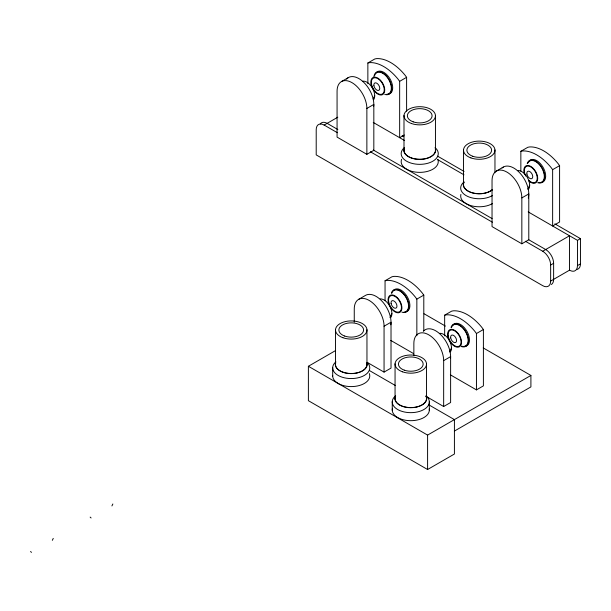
<?xml version="1.0" encoding="UTF-8"?>
<svg xmlns="http://www.w3.org/2000/svg" width="611" height="611" viewBox="0 0 611 611"><rect width="100%" height="100%" fill="white"/><g stroke="black" fill="none" stroke-linecap="round" stroke-linejoin="round"><path stroke-width="0.92" d="M52.325 540.338L53.249 538.406M111.928 505.923L112.859 503.991M373.153 98.944L374.719 95.767M389.955 317.514L391.911 313.55M527.728 189.204L529.684 185.24M449.559 351.928L451.514 347.957M367.86 83.646L367.86 62.986L374.818 58.969L376.475 58.633A41.197 23.783 60 0 1 404.94 75.061L406.605 77.322L406.605 111.133M341.434 81.591L348.385 77.574M404.291 135.016L399.655 137.689L399.655 81.339L406.605 77.322M554.857 223.863L580.45 238.634L580.45 263.868L577.471 265.594A11.242 6.492 60 0 1 569.521 270.177L550.648 281.075A11.242 6.492 60 0 1 542.698 285.665L316.208 154.896L316.208 129.662A11.242 6.492 60 0 1 324.151 125.072L337.822 117.182M366.867 108.445L373.825 104.428L373.825 150.314L366.867 154.323L337.066 137.116L337.066 91.238A21.072 12.167 60 0 1 351.967 82.63A21.072 12.167 60 0 1 366.867 108.445L366.867 154.323M520.847 151.307L527.797 147.297L529.462 146.953A41.197 23.783 60 0 1 557.927 163.389L559.592 165.65L559.592 221.999L552.634 226.017L552.634 169.659L550.969 167.399A41.197 23.783 60 0 0 522.512 150.97L520.847 151.307L520.847 171.034M496.399 171.057L503.357 167.047M552.634 169.659L559.592 165.65M521.84 197.911L528.79 193.901L528.79 239.779L521.84 243.797L492.038 226.589L492.038 180.703A21.072 12.167 60 0 1 506.939 172.103A21.072 12.167 60 0 1 521.84 197.911L521.84 243.797M385.052 300.49L385.052 280.77L392.01 276.752L393.667 276.409A41.197 23.783 60 0 1 422.132 292.845L423.797 295.105L423.797 330.795M358.626 299.367L365.577 295.357A21.072 12.167 60 0 1 382.883 302.178A21.072 12.167 60 0 1 390.834 324.8M416.847 335.752L416.847 299.123L423.797 295.105M428.93 404.894L454.416 419.612L454.416 454.019L427.593 469.508L308.387 400.686L308.387 366.272L335.21 350.783M384.059 372.107L384.059 326.221L391.017 322.211L391.017 368.089L384.059 372.107L367.15 362.338M525.384 241.253L542.698 251.251L569.521 235.77L569.521 270.177M444.655 335.844L444.655 315.177L451.613 311.167L453.278 310.823A41.197 23.783 60 0 1 481.735 327.259L483.4 329.52L483.4 385.869L476.45 389.887L450.36 374.826M528.179 211.895L577.471 240.352L580.45 238.634M550.648 281.075L550.648 265.014L553.627 263.295A11.242 6.492 60 0 0 545.684 249.532L528.362 239.535M476.45 389.887L476.45 333.53L483.4 329.52M443.662 406.521L443.662 360.635L450.62 356.618L450.62 402.504L443.662 406.521L425.943 396.287M308.387 366.272L427.593 435.093L530.906 375.444L530.906 386.916L454.416 431.076M367.86 62.986L369.525 62.643A41.197 23.783 60 0 1 397.99 79.079L399.655 81.339M385.052 280.77L386.717 280.426A41.197 23.783 60 0 1 415.182 296.862L416.847 299.123M444.655 315.177L446.32 314.841A41.197 23.783 60 0 1 474.785 331.269L476.45 333.53M402.145 135.688L403.795 136.643M437.636 156.179L464.055 171.431M373.245 122.444L404.581 140.538M437.568 159.586L463.963 174.822M337.852 129.547L327.137 123.353A11.242 6.492 60 0 0 320.248 123.972M373.321 150.016L492.076 218.585M324.151 125.072L337.348 132.694M370.335 151.742L492.397 222.205M424.034 313.741L445.411 326.083M483.225 347.919L530.906 375.444M390.757 340.419L413.586 353.593M369.739 370.717L395.225 385.434M90.153 517.097L91.085 517.96M30.55 551.512L31.482 552.367M577.471 240.352L577.471 265.594M553.627 263.295L553.627 279.357A11.242 6.492 60 0 1 551.298 284.497M494.963 149.909L494.963 172.798M463.505 149.909L463.505 184.889M435.452 115.494L435.452 150.482M429.327 401.61L429.327 410.309M427.593 435.093L427.593 469.508M426.516 363.805L426.516 398.792M413.861 355.602L413.861 343.428A21.072 12.167 60 0 1 428.762 334.828A21.072 12.167 60 0 1 443.662 360.635M403.993 115.494L403.993 150.482M395.057 363.805L395.057 398.792M392.254 401.61L392.254 410.309M366.959 329.719L366.959 364.698M354.258 322.127L354.258 309.021A21.072 12.167 60 0 1 369.159 300.413A21.072 12.167 60 0 1 384.059 326.221M335.5 329.719L335.5 364.698M332.69 367.517L332.69 376.223M423.324 331.307A21.072 12.167 60 0 1 440.783 334.759A21.072 12.167 60 0 1 450.536 358.367M439.744 333.316A11.097 6.408 60 0 1 449.215 340.228A11.097 6.408 60 0 1 450.46 351.883M452.995 324.953A12.648 7.301 60 0 1 467.117 331.613A12.648 7.301 60 0 1 464.711 346.368M451.025 327.404A12.648 7.301 60 0 1 466.124 332.185A12.648 7.301 60 0 1 461.534 346.605M451.361 327.725A12.144 7.011 60 0 1 465.865 332.315A12.144 7.011 60 0 1 461.45 346.162M380.141 298.901A11.097 6.408 60 0 1 389.612 305.813A11.097 6.408 60 0 1 390.857 317.468M393.385 290.538A12.648 7.301 60 0 1 407.247 296.717A12.648 7.301 60 0 1 405.78 311.893M391.414 292.997A12.648 7.301 60 0 1 406.521 297.771A12.648 7.301 60 0 1 401.931 312.198M391.758 293.318A12.144 7.011 60 0 1 405.444 296.534A12.144 7.011 60 0 1 403.955 312.068M429.258 408.965A18.551 10.708 0 0 1 410.21 420.681A18.551 10.708 0 0 1 392.468 408.301M426.134 395.928A18.551 10.708 0 0 1 423.056 409.981A18.551 10.708 0 0 1 398.525 409.981A18.551 10.708 0 0 1 395.447 395.928M426.15 396.524A15.733 9.089 0 0 1 410.294 407.583A15.733 9.089 0 0 1 395.676 395.966M426.096 395.936A15.939 9.203 0 0 1 410.791 407.705A15.939 9.203 0 0 1 395.477 395.936M369.327 373.55A18.551 10.708 0 0 1 352.975 386.549A18.551 10.708 0 0 1 332.69 375.551M367.188 362.407A18.551 10.708 0 0 1 362.896 376.177A18.551 10.708 0 0 1 338.67 375.734A18.551 10.708 0 0 1 335.89 361.834M366.89 363.56A15.733 9.089 0 0 1 350.729 373.497A15.733 9.089 0 0 1 335.683 362.995M366.974 362.972A15.939 9.203 0 0 1 350.729 373.611A15.939 9.203 0 0 1 335.668 362.407M580.45 263.868A11.242 6.492 60 0 1 576.478 269.52M542.698 251.251A11.242 6.492 60 0 1 550.648 265.014M346.529 79.117A21.072 12.167 60 0 1 363.988 82.561A21.072 12.167 60 0 1 373.741 106.177M362.949 81.126A11.097 6.408 60 0 1 372.42 88.03A11.097 6.408 60 0 1 373.665 99.692M528.462 162.274A12.648 7.301 60 0 1 542.751 166.788A12.648 7.301 60 0 1 540.903 182.498M527.209 163.542A12.648 7.301 60 0 1 542.316 168.315A12.648 7.301 60 0 1 537.718 182.735M527.805 163.19A12.144 7.011 60 0 1 542.049 168.445A12.144 7.011 60 0 1 538.36 182.483M524.643 174.586A9.807 5.667 60 0 1 529.248 165.703A9.807 5.667 60 0 1 537.711 178.718A9.807 5.667 60 0 1 528.721 180.856M525.666 176.021A9.15 5.285 60 0 1 528.63 166.108A9.15 5.285 60 0 1 537.245 177.992A9.15 5.285 60 0 1 528.859 180.421M376.193 72.755A12.648 7.301 60 0 1 390.055 78.934A12.648 7.301 60 0 1 388.588 94.109M373.894 76.787A12.648 7.301 60 0 1 382.853 72.938A12.648 7.301 60 0 1 391.651 87.243A12.648 7.301 60 0 1 384.739 94.415M374.566 75.535A12.144 7.011 60 0 1 388.252 78.758A12.144 7.011 60 0 1 386.763 94.285M437.82 159.326A18.551 10.708 0 0 1 419.719 172.371A18.551 10.708 0 0 1 401.618 159.326M435.063 147.618A18.551 10.708 0 0 1 431.985 161.671A18.551 10.708 0 0 1 407.453 161.671A18.551 10.708 0 0 1 404.383 147.618M435.391 149.336A15.733 9.089 0 0 1 419.23 159.272A15.733 9.089 0 0 1 404.177 148.771M435.276 148.183A15.939 9.203 0 0 1 419.719 159.395A15.939 9.203 0 0 1 404.161 148.183M492.351 203.646A18.551 10.708 0 0 1 470.814 205.617A18.551 10.708 0 0 1 460.915 194.405M492.351 195.619A18.551 10.708 0 0 1 467.415 196.299A18.551 10.708 0 0 1 463.894 182.025A15.939 9.203 0 0 0 472.448 192.931A15.939 9.203 0 0 0 492.42 189.777M492.252 189.716A15.733 9.089 0 0 1 472.532 192.824A15.733 9.089 0 0 1 464.123 182.07M502.074 167.994A21.072 12.167 60 0 1 520.48 173.669A21.072 12.167 60 0 1 528.286 198.056M517.914 170.591A11.097 6.408 60 0 1 527.385 177.503A11.097 6.408 60 0 1 528.637 189.158M447.825 336.126A9.807 5.667 60 0 0 459.304 346.865A9.807 5.667 60 0 0 456.654 331.804A9.807 5.667 60 0 0 447.825 336.126M448.283 336.271A9.15 5.285 60 0 0 458.983 346.284A9.15 5.285 60 0 0 456.509 332.239A9.15 5.285 60 0 0 448.283 336.271M450.704 337.929A4.193 2.421 60 0 0 455.615 342.519A4.193 2.421 60 0 0 454.477 336.081A4.193 2.421 60 0 0 450.704 337.929M388.222 301.719A9.807 5.667 60 0 0 399.693 312.458A9.807 5.667 60 0 0 397.043 297.397A9.807 5.667 60 0 0 388.222 301.719M388.68 301.857A9.15 5.285 60 0 0 399.38 311.877A9.15 5.285 60 0 0 396.906 297.832A9.15 5.285 60 0 0 388.68 301.857M391.101 303.514A4.193 2.421 60 0 0 396.012 308.104A4.193 2.421 60 0 0 394.874 301.666A4.193 2.421 60 0 0 391.101 303.514M402.496 371.816A15.733 9.089 0 0 0 426.516 364.377A15.733 9.089 0 0 0 403.352 356.083A15.733 9.089 0 0 0 402.496 371.816M404.276 370.159A12.365 7.141 0 0 0 423.148 364.316A12.365 7.141 0 0 0 404.948 357.802A12.365 7.141 0 0 0 404.276 370.159M342.931 337.723A15.733 9.089 0 0 0 366.959 330.284A15.733 9.089 0 0 0 343.787 321.997A15.733 9.089 0 0 0 342.931 337.723M344.711 336.065A12.365 7.141 0 0 0 363.583 330.223A12.365 7.141 0 0 0 345.383 323.708A12.365 7.141 0 0 0 344.711 336.065M526.896 174.059A4.193 2.421 60 0 0 531.799 178.649A4.193 2.421 60 0 0 530.669 172.21A4.193 2.421 60 0 0 526.896 174.059M371.03 83.936A9.807 5.667 60 0 0 382.501 94.674A9.807 5.667 60 0 0 379.851 79.613A9.807 5.667 60 0 0 371.03 83.936M371.488 84.081A9.15 5.285 60 0 0 382.188 94.094A9.15 5.285 60 0 0 379.714 80.049A9.15 5.285 60 0 0 371.488 84.081M373.909 85.731A4.193 2.421 60 0 0 378.82 90.329A4.193 2.421 60 0 0 377.682 83.883A4.193 2.421 60 0 0 373.909 85.731M411.424 123.506A15.733 9.089 0 0 0 435.452 116.067A15.733 9.089 0 0 0 412.288 107.773A15.733 9.089 0 0 0 411.424 123.506M413.204 121.849A12.365 7.141 0 0 0 432.076 116.006A12.365 7.141 0 0 0 413.876 109.491A12.365 7.141 0 0 0 413.204 121.849M470.944 157.913A15.733 9.089 0 0 0 494.963 150.482A15.733 9.089 0 0 0 471.799 142.187A15.733 9.089 0 0 0 470.944 157.913M472.723 156.263A12.365 7.141 0 0 0 491.595 150.421A12.365 7.141 0 0 0 473.395 143.906A12.365 7.141 0 0 0 472.723 156.263"/></g></svg>
